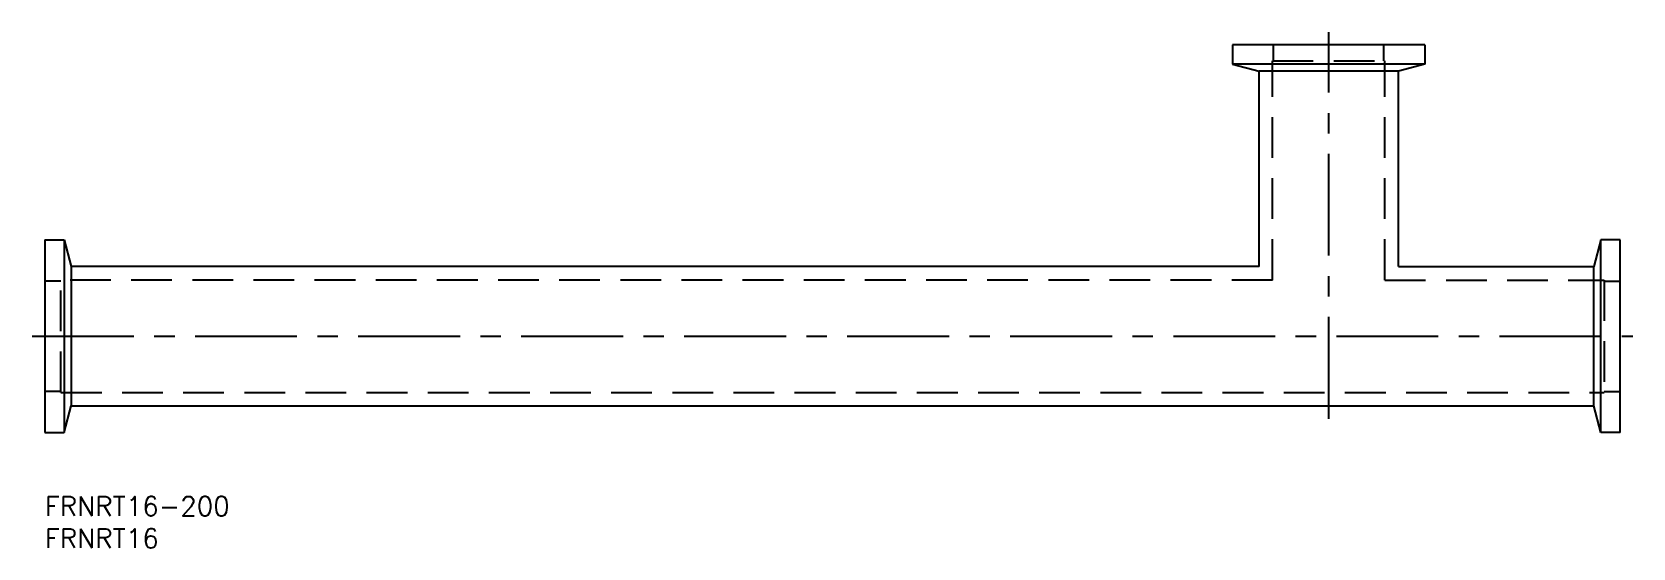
# Model space of a CAD drawing. Extents: x -2 to 247, y -8 to 72.
import ezdxf

# ---------------------------------------------------------------- set-up
doc = ezdxf.new("R2010")
doc.units = 0
doc.header["$LTSCALE"] = 0.5
doc.linetypes.add('CENTER', pattern=[50.8, 31.75, -6.35, 6.35, -6.35])
doc.linetypes.add('DASHED', pattern=[19.05, 12.7, -6.35])
for name, color, linetype in [('MSM_CENTER', 1, 'CENTER'), ('MSM_CONTINUOUS', 7, 'CONTINUOUS'), ('MSM_DASHED', 4, 'DASHED'), ('MSM_PART_NUMBER', 7, 'CONTINUOUS')]:
    doc.layers.add(name, color=color, linetype=linetype)
doc.styles.get("Standard").update_dxf_attribs({"font": 'txt.shx', "height": 3, "bigfont": 'bigfont.shx'})

# ---------------------------------------------------------------- blocks, each defined once
blk = doc.blocks.new('*U3')
at = {"layer": 'MSM_PART_NUMBER'}
blk.add_text('FRNRT16-200', height=3, dxfattribs=at).set_placement((0, -3))
blk = doc.blocks.new('*U4')
at = {"layer": 'MSM_PART_NUMBER'}
blk.add_text('FRNRT16', height=3, dxfattribs=at).set_placement((0, -8))

msp = doc.modelspace()

# ---------------------------------------------------------------- linework, layer by layer
at = {"layer": 'MSM_CENTER'}
for p, q in [((200, 12.15), (200, 72.4)), ((-2, 25), (247.4, 25))]:
    msp.add_line(p, q, dxfattribs=at)
at = {"layer": 'MSM_CONTINUOUS'}
for p, q in [((185, 70.4), (185, 67.4)), ((215, 70.4), (185, 70.4)), ((215, 70.4), (215, 67.4)), ((185, 67.4), (189.15, 66.29)), ((215, 67.4), (185, 67.4)), ((215, 67.4), (210.85, 66.29)), ((189.15, 35.85), (189.15, 66.29)), ((210.85, 66.29), (189.15, 66.29)), ((210.85, 35.85), (210.85, 66.29)), ((0, 40), (3, 40)), ((0, 40), (0, 10)), ((3, 40), (4.11, 35.85)), ((3, 40), (3, 10)), ((242.4, 40), (241.29, 35.85)), ((242.4, 10), (242.4, 40)), ((245.4, 40), (242.4, 40)), ((245.4, 10), (245.4, 40)), ((189.15, 35.85), (4.11, 35.85)), ((4.11, 35.85), (4.11, 14.15)), ((210.85, 35.85), (241.29, 35.85)), ((241.29, 14.15), (241.29, 35.85)), ((3, 10), (4.11, 14.15)), ((4.11, 14.15), (241.29, 14.15)), ((242.4, 10), (241.29, 14.15)), ((0, 10), (3, 10)), ((245.4, 10), (242.4, 10))]:
    msp.add_line(p, q, dxfattribs=at)
at = {"layer": 'MSM_DASHED'}
for p, q in [((191.4, 67.9), (191.4, 70.4)), ((208.6, 67.9), (208.6, 70.4)), ((191.25, 33.75), (191.25, 67.9)), ((191.25, 67.9), (208.75, 67.9)), ((208.75, 33.75), (208.75, 67.9)), ((2.5, 33.6), (0, 33.6)), ((191.25, 33.75), (2.5, 33.75)), ((2.5, 16.25), (2.5, 33.75)), ((208.75, 33.75), (242.9, 33.75)), ((242.9, 33.75), (242.9, 16.25)), ((242.9, 33.6), (245.4, 33.6)), ((2.5, 16.4), (0, 16.4)), ((2.5, 16.25), (242.9, 16.25)), ((242.9, 16.4), (245.4, 16.4))]:
    msp.add_line(p, q, dxfattribs=at)

# ---------------------------------------------------------------- block references
at = {"layer": 'MSM_CONTINUOUS'}
for name in ['*U3', '*U4']:
    msp.add_blockref(name, (0, 0), dxfattribs=at)

doc.saveas('drawing.dxf')
